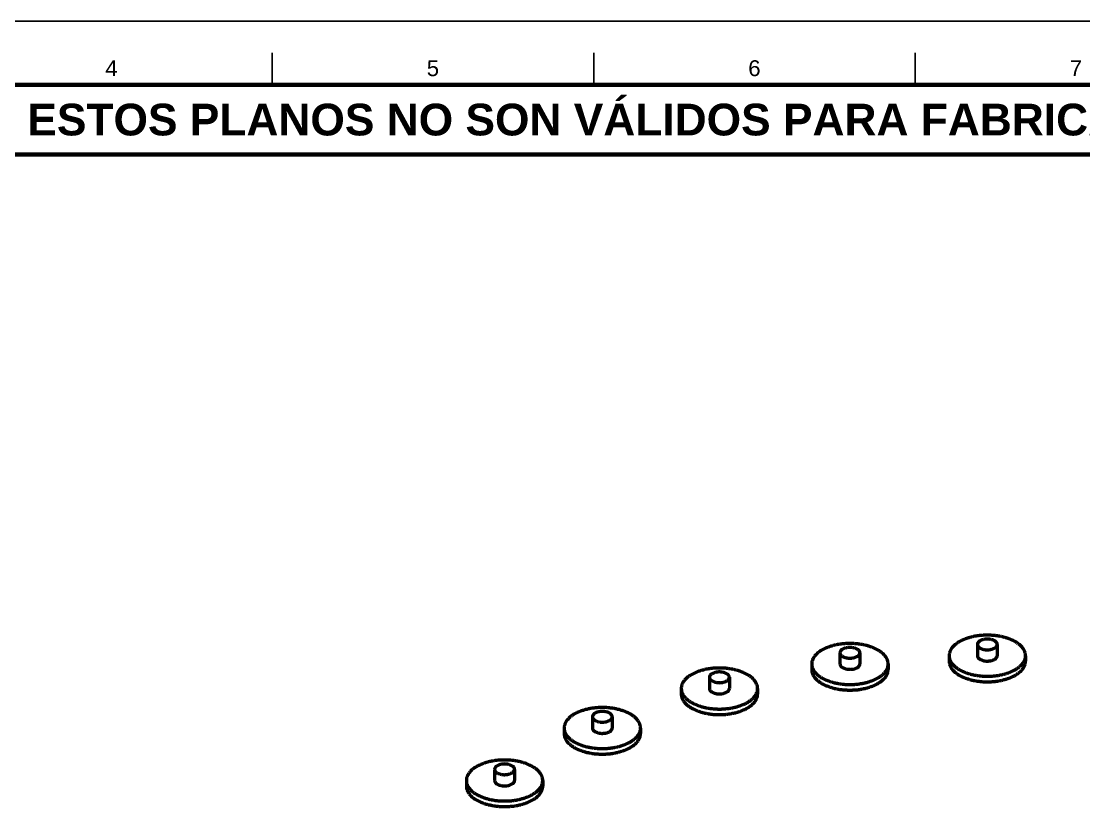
# Model space of a CAD drawing. Header units: millimetres. Extents: x 0 to 841, y 0 to 594.
# Drawn here: x 183.2 to 350.7, y 468.9 to 594 of the extents above; entities that cross this region are included whole.
import ezdxf
from ezdxf.enums import TextEntityAlignment as Align

# ---------------------------------------------------------------- set-up
doc = ezdxf.new("R2010")
doc.units = ezdxf.units.MM
for name, color, linetype, lineweight in [('FINA', 7, 'CONTINUOUS', 25), ('MARCO', 7, 'CONTINUOUS', 70), ('TXT', 7, 'CONTINUOUS', 25), ('VIS', 7, 'CONTINUOUS', 50)]:
    doc.layers.add(name, color=color, linetype=linetype, lineweight=lineweight)
doc.styles.add('STD', font='LiberationSans-Regular.ttf')
doc.styles.add('STDB', font='LiberationSans-Bold.ttf')

msp = doc.modelspace()

# ---------------------------------------------------------------- linework, layer by layer
at = {"layer": 'FINA'}
for p, q in [((222.75, 584), (222.75, 589)), ((273.44, 584), (273.44, 589)), ((324.12, 584), (324.12, 589))]:
    msp.add_line(p, q, dxfattribs=at)
msp.add_lwpolyline([(0, 0), (841, 0), (841, 594), (0, 594)], close=True, dxfattribs=at)
at = {"layer": 'MARCO'}
for points in [[(20, 10), (831, 10), (831, 584), (20, 584)], [(20, 573), (831, 573), (831, 584), (20, 584)]]:
    msp.add_lwpolyline(points, close=True, dxfattribs=at)
at = {"layer": 'VIS'}
for points in [[(319.86, 492.67), (319.85, 492.79), (319.84, 492.91), (319.82, 493.03), (319.79, 493.14), (319.75, 493.26), (319.71, 493.37), (319.66, 493.48), (319.61, 493.59), (319.54, 493.69), (319.48, 493.79), (319.41, 493.89), (319.33, 493.99), (319.25, 494.08), (319.17, 494.17), (319.08, 494.25), (318.99, 494.33), (318.9, 494.41), (318.81, 494.49), (318.71, 494.56), (318.61, 494.63), (318.52, 494.7), (318.41, 494.77), (318.31, 494.83), (318.21, 494.89), (318.1, 494.95), (317.99, 495), (317.89, 495.06), (317.78, 495.11), (317.67, 495.16), (317.56, 495.21), (317.44, 495.25), (317.33, 495.3), (317.22, 495.34), (317.1, 495.38), (316.99, 495.42), (316.87, 495.46), (316.76, 495.49), (316.64, 495.53), (316.53, 495.56), (316.41, 495.59), (316.29, 495.62), (316.17, 495.65), (316.06, 495.67), (315.94, 495.7), (315.82, 495.72), (315.7, 495.74), (315.58, 495.76), (315.46, 495.78), (315.34, 495.8), (315.22, 495.81), (315.1, 495.83), (314.98, 495.84), (314.86, 495.85), (314.74, 495.86), (314.62, 495.87), (314.5, 495.88), (314.38, 495.89), (314.26, 495.89), (314.14, 495.89), (314.02, 495.9), (313.9, 495.9), (313.78, 495.9), (313.66, 495.9), (313.53, 495.89), (313.41, 495.89), (313.29, 495.89), (313.17, 495.88), (313.05, 495.87), (312.93, 495.86), (312.81, 495.85), (312.69, 495.84), (312.57, 495.83), (312.45, 495.81), (312.33, 495.8), (312.21, 495.78), (312.09, 495.76), (311.97, 495.74), (311.85, 495.72), (311.74, 495.7), (311.62, 495.67), (311.5, 495.65), (311.38, 495.62), (311.26, 495.59), (311.15, 495.56), (311.03, 495.53), (310.91, 495.49), (310.8, 495.46), (310.68, 495.42), (310.57, 495.38), (310.46, 495.34), (310.34, 495.3), (310.23, 495.25), (310.12, 495.21), (310.01, 495.16), (309.9, 495.11), (309.79, 495.06), (309.68, 495), (309.57, 494.95), (309.47, 494.89), (309.36, 494.83), (309.26, 494.77), (309.16, 494.7), (309.06, 494.63), (308.96, 494.56), (308.86, 494.49), (308.77, 494.41), (308.68, 494.33), (308.59, 494.25), (308.5, 494.17), (308.42, 494.08), (308.34, 493.99), (308.27, 493.89), (308.2, 493.79), (308.13, 493.69), (308.07, 493.59), (308.01, 493.48), (307.96, 493.37), (307.92, 493.26), (307.88, 493.14), (307.85, 493.03), (307.83, 492.91), (307.82, 492.79), (307.82, 492.67)], [(341.52, 493.98), (341.52, 494.1), (341.5, 494.22), (341.48, 494.34), (341.45, 494.45), (341.42, 494.57), (341.37, 494.68), (341.32, 494.79), (341.27, 494.9), (341.21, 495), (341.14, 495.11), (341.07, 495.2), (340.99, 495.3), (340.92, 495.39), (340.83, 495.48), (340.75, 495.56), (340.66, 495.64), (340.57, 495.72), (340.47, 495.8), (340.38, 495.87), (340.28, 495.94), (340.18, 496.01), (340.08, 496.08), (339.97, 496.14), (339.87, 496.2), (339.76, 496.26), (339.66, 496.31), (339.55, 496.37), (339.44, 496.42), (339.33, 496.47), (339.22, 496.52), (339.11, 496.56), (338.99, 496.61), (338.88, 496.65), (338.77, 496.69), (338.65, 496.73), (338.54, 496.77), (338.42, 496.8), (338.31, 496.84), (338.19, 496.87), (338.07, 496.9), (337.96, 496.93), (337.84, 496.96), (337.72, 496.98), (337.6, 497.01), (337.48, 497.03), (337.36, 497.05), (337.24, 497.07), (337.13, 497.09), (337.01, 497.11), (336.89, 497.12), (336.77, 497.14), (336.65, 497.15), (336.53, 497.16), (336.41, 497.17), (336.28, 497.18), (336.16, 497.19), (336.04, 497.2), (335.92, 497.2), (335.8, 497.21), (335.68, 497.21), (335.56, 497.21), (335.44, 497.21), (335.32, 497.21), (335.2, 497.21), (335.08, 497.2), (334.96, 497.2), (334.84, 497.19), (334.72, 497.18), (334.59, 497.17), (334.47, 497.16), (334.35, 497.15), (334.23, 497.14), (334.11, 497.12), (333.99, 497.11), (333.87, 497.09), (333.76, 497.07), (333.64, 497.05), (333.52, 497.03), (333.4, 497.01), (333.28, 496.98), (333.16, 496.96), (333.04, 496.93), (332.93, 496.9), (332.81, 496.87), (332.69, 496.84), (332.58, 496.8), (332.46, 496.77), (332.35, 496.73), (332.23, 496.69), (332.12, 496.65), (332.01, 496.61), (331.89, 496.56), (331.78, 496.52), (331.67, 496.47), (331.56, 496.42), (331.45, 496.37), (331.34, 496.31), (331.24, 496.26), (331.13, 496.2), (331.03, 496.14), (330.92, 496.08), (330.82, 496.01), (330.72, 495.94), (330.62, 495.87), (330.53, 495.8), (330.43, 495.72), (330.34, 495.64), (330.25, 495.56), (330.17, 495.48), (330.08, 495.39), (330.01, 495.3), (329.93, 495.2), (329.86, 495.11), (329.79, 495), (329.73, 494.9), (329.68, 494.79), (329.63, 494.68), (329.58, 494.57), (329.55, 494.45), (329.52, 494.34), (329.5, 494.22), (329.48, 494.1), (329.48, 493.98)], [(337.07, 495.74), (337.05, 495.86), (337.01, 495.98), (336.94, 496.08), (336.86, 496.17), (336.77, 496.24), (336.67, 496.31), (336.56, 496.37), (336.45, 496.42), (336.33, 496.46), (336.22, 496.49), (336.1, 496.52), (335.98, 496.55), (335.86, 496.56), (335.74, 496.58), (335.62, 496.58), (335.5, 496.59), (335.38, 496.58), (335.26, 496.58), (335.14, 496.56), (335.02, 496.55), (334.9, 496.52), (334.78, 496.49), (334.67, 496.46), (334.55, 496.42), (334.44, 496.37), (334.33, 496.31), (334.23, 496.24), (334.14, 496.17), (334.06, 496.08), (333.99, 495.98), (333.95, 495.86), (333.93, 495.74)], [(315.41, 494.43), (315.39, 494.55), (315.35, 494.67), (315.28, 494.77), (315.2, 494.85), (315.1, 494.93), (315, 495), (314.9, 495.06), (314.78, 495.11), (314.67, 495.15), (314.56, 495.18), (314.44, 495.21), (314.32, 495.24), (314.2, 495.25), (314.08, 495.27), (313.96, 495.27), (313.84, 495.28), (313.72, 495.27), (313.59, 495.27), (313.47, 495.25), (313.35, 495.24), (313.24, 495.21), (313.12, 495.18), (313, 495.15), (312.89, 495.11), (312.78, 495.06), (312.67, 495), (312.57, 494.93), (312.48, 494.85), (312.39, 494.77), (312.33, 494.67), (312.28, 494.55), (312.27, 494.43)], [(312.27, 494.43), (312.28, 494.31), (312.33, 494.2), (312.4, 494.1), (312.48, 494.01), (312.58, 493.93), (312.68, 493.86), (312.79, 493.8), (312.91, 493.75), (313.02, 493.71), (313.14, 493.68), (313.26, 493.65), (313.38, 493.63), (313.5, 493.61), (313.63, 493.6), (313.75, 493.59), (313.87, 493.59), (314, 493.59), (314.12, 493.6), (314.24, 493.62), (314.36, 493.64), (314.49, 493.67), (314.6, 493.7), (314.72, 493.74), (314.84, 493.78), (314.95, 493.84)], [(312.27, 494.43), (312.27, 492.67)], [(314.95, 493.84), (315.06, 493.9), (315.17, 493.98), (315.26, 494.08), (315.34, 494.18), (315.39, 494.3), (315.41, 494.43)], [(315.41, 494.43), (315.41, 492.67)], [(333.93, 495.74), (333.95, 495.62), (333.99, 495.51), (334.06, 495.41), (334.15, 495.32), (334.24, 495.24), (334.35, 495.17), (334.46, 495.11), (334.57, 495.07), (334.69, 495.02), (334.8, 494.99), (334.92, 494.96), (335.05, 494.94), (335.17, 494.92), (335.29, 494.91), (335.41, 494.9), (335.54, 494.9), (335.66, 494.91), (335.78, 494.91), (335.91, 494.93), (336.03, 494.95), (336.15, 494.98), (336.27, 495.01), (336.38, 495.05), (336.5, 495.09), (336.61, 495.15)], [(333.93, 495.74), (333.93, 493.98)], [(336.61, 495.15), (336.72, 495.22), (336.83, 495.29), (336.92, 495.39), (337, 495.49), (337.05, 495.61), (337.07, 495.74)], [(337.07, 495.74), (337.07, 493.98)], [(307.82, 492.67), (307.82, 492.55), (307.83, 492.43), (307.85, 492.31), (307.88, 492.19), (307.92, 492.07), (307.96, 491.96), (308.01, 491.85), (308.07, 491.74), (308.13, 491.64), (308.2, 491.54), (308.27, 491.44), (308.34, 491.35), (308.42, 491.26), (308.5, 491.17), (308.59, 491.08), (308.68, 491), (308.77, 490.92), (308.86, 490.85), (308.96, 490.77), (309.06, 490.7), (309.16, 490.63), (309.26, 490.57), (309.36, 490.51), (309.47, 490.45), (309.57, 490.39), (309.68, 490.33), (309.79, 490.28), (309.89, 490.22), (310, 490.17), (310.12, 490.13), (310.23, 490.08), (310.34, 490.04), (310.45, 489.99), (310.57, 489.95), (310.68, 489.92), (310.8, 489.88), (310.91, 489.84), (311.03, 489.81), (311.14, 489.78), (311.26, 489.75), (311.38, 489.72), (311.5, 489.69), (311.61, 489.66), (311.73, 489.64), (311.85, 489.62), (311.97, 489.59), (312.09, 489.57), (312.21, 489.56), (312.33, 489.54), (312.45, 489.52), (312.57, 489.51), (312.69, 489.49), (312.81, 489.48), (312.93, 489.47), (313.05, 489.46), (313.17, 489.46), (313.29, 489.45), (313.41, 489.44), (313.53, 489.44), (313.65, 489.44), (313.77, 489.44), (313.89, 489.44), (314.01, 489.44), (314.13, 489.44), (314.25, 489.44), (314.37, 489.45), (314.5, 489.45), (314.62, 489.46), (314.74, 489.47), (314.86, 489.48), (314.98, 489.49), (315.1, 489.51), (315.22, 489.52), (315.34, 489.54), (315.46, 489.55), (315.57, 489.57), (315.69, 489.59), (315.81, 489.61), (315.93, 489.64), (316.05, 489.66), (316.17, 489.69), (316.29, 489.71), (316.4, 489.74), (316.52, 489.77), (316.64, 489.81), (316.75, 489.84), (316.87, 489.87), (316.98, 489.91), (317.1, 489.95), (317.21, 489.99), (317.32, 490.03), (317.44, 490.08), (317.55, 490.12), (317.66, 490.17), (317.77, 490.22), (317.88, 490.27), (317.99, 490.33), (318.09, 490.38)], [(307.82, 492.67), (307.82, 491.78)], [(312.27, 492.67), (312.28, 492.55), (312.33, 492.43), (312.4, 492.33), (312.48, 492.24), (312.58, 492.16), (312.68, 492.1), (312.79, 492.04), (312.91, 491.99), (313.02, 491.95), (313.14, 491.91), (313.26, 491.88), (313.38, 491.86), (313.5, 491.84), (313.63, 491.83), (313.75, 491.83), (313.87, 491.82), (314, 491.83), (314.12, 491.84), (314.24, 491.85), (314.36, 491.87), (314.49, 491.9), (314.6, 491.93), (314.72, 491.97), (314.84, 492.02), (314.95, 492.07)], [(314.95, 492.07), (315.06, 492.14), (315.17, 492.22), (315.26, 492.31), (315.34, 492.42), (315.39, 492.54), (315.41, 492.67)], [(318.09, 490.38), (318.2, 490.44), (318.3, 490.5), (318.41, 490.56), (318.51, 490.63), (318.61, 490.7), (318.71, 490.77), (318.8, 490.84), (318.9, 490.92), (318.99, 491), (319.08, 491.08), (319.17, 491.16), (319.25, 491.25), (319.33, 491.34), (319.4, 491.44), (319.48, 491.54), (319.54, 491.64), (319.6, 491.74), (319.66, 491.85), (319.71, 491.96), (319.75, 492.07), (319.79, 492.19), (319.82, 492.31), (319.84, 492.43), (319.85, 492.55), (319.86, 492.67)], [(319.86, 492.67), (319.86, 491.78)], [(329.48, 493.98), (329.48, 493.86), (329.5, 493.74), (329.52, 493.62), (329.55, 493.5), (329.58, 493.39), (329.63, 493.27), (329.68, 493.16), (329.73, 493.06), (329.79, 492.95), (329.86, 492.85), (329.93, 492.75), (330.01, 492.66), (330.08, 492.57), (330.17, 492.48), (330.25, 492.39), (330.34, 492.31), (330.43, 492.23), (330.53, 492.16), (330.62, 492.08), (330.72, 492.01), (330.82, 491.95), (330.92, 491.88), (331.02, 491.82), (331.13, 491.76), (331.23, 491.7), (331.34, 491.64), (331.45, 491.59), (331.56, 491.54), (331.67, 491.49), (331.78, 491.44), (331.89, 491.39), (332, 491.35), (332.12, 491.3), (332.23, 491.26), (332.34, 491.23), (332.46, 491.19), (332.57, 491.15), (332.69, 491.12), (332.81, 491.09), (332.92, 491.06), (333.04, 491.03), (333.16, 491), (333.28, 490.97), (333.39, 490.95), (333.51, 490.93), (333.63, 490.91), (333.75, 490.89), (333.87, 490.87), (333.99, 490.85), (334.11, 490.83), (334.23, 490.82), (334.35, 490.81), (334.47, 490.79), (334.59, 490.78), (334.71, 490.77), (334.83, 490.77), (334.95, 490.76), (335.07, 490.75), (335.19, 490.75), (335.31, 490.75), (335.43, 490.75), (335.56, 490.75), (335.68, 490.75), (335.8, 490.75), (335.92, 490.75), (336.04, 490.76), (336.16, 490.77), (336.28, 490.77), (336.4, 490.78), (336.52, 490.79), (336.64, 490.8), (336.76, 490.82), (336.88, 490.83), (337, 490.85), (337.12, 490.87), (337.24, 490.88), (337.36, 490.9), (337.48, 490.93), (337.59, 490.95), (337.71, 490.97), (337.83, 491), (337.95, 491.03), (338.07, 491.05), (338.18, 491.08), (338.3, 491.12), (338.42, 491.15), (338.53, 491.19), (338.65, 491.22), (338.76, 491.26), (338.87, 491.3), (338.99, 491.34), (339.1, 491.39), (339.21, 491.43), (339.32, 491.48), (339.43, 491.53), (339.54, 491.58), (339.65, 491.64), (339.76, 491.69)], [(329.48, 493.98), (329.48, 493.09)], [(329.48, 493.09), (329.48, 492.97), (329.5, 492.85), (329.52, 492.73), (329.55, 492.62), (329.58, 492.5), (329.63, 492.39), (329.68, 492.28), (329.73, 492.17), (329.79, 492.07), (329.86, 491.97), (329.93, 491.87), (330.01, 491.78), (330.08, 491.68), (330.17, 491.6), (330.25, 491.51), (330.34, 491.43), (330.43, 491.35), (330.53, 491.27), (330.62, 491.2), (330.72, 491.13), (330.82, 491.06), (330.92, 491), (331.02, 490.93), (331.13, 490.87), (331.23, 490.81), (331.34, 490.76), (331.45, 490.7), (331.56, 490.65), (331.67, 490.6), (331.78, 490.55), (331.89, 490.51), (332, 490.46), (332.12, 490.42), (332.23, 490.38), (332.34, 490.34), (332.46, 490.31), (332.57, 490.27), (332.69, 490.24), (332.81, 490.2), (332.92, 490.17), (333.04, 490.14), (333.16, 490.12), (333.28, 490.09), (333.39, 490.07), (333.51, 490.04), (333.63, 490.02), (333.75, 490), (333.87, 489.98), (333.99, 489.97), (334.11, 489.95), (334.23, 489.94), (334.35, 489.92), (334.47, 489.91), (334.59, 489.9), (334.71, 489.89), (334.83, 489.88), (334.95, 489.88), (335.07, 489.87), (335.19, 489.87), (335.31, 489.86), (335.43, 489.86), (335.56, 489.86), (335.68, 489.86), (335.8, 489.87), (335.92, 489.87), (336.04, 489.88), (336.16, 489.88), (336.28, 489.89), (336.4, 489.9), (336.52, 489.91), (336.64, 489.92), (336.76, 489.93), (336.88, 489.95), (337, 489.96), (337.12, 489.98), (337.24, 490), (337.36, 490.02), (337.48, 490.04), (337.59, 490.06), (337.71, 490.09), (337.83, 490.11), (337.95, 490.14), (338.07, 490.17), (338.18, 490.2), (338.3, 490.23), (338.42, 490.27), (338.53, 490.3), (338.65, 490.34), (338.76, 490.38), (338.87, 490.42), (338.99, 490.46), (339.1, 490.5), (339.21, 490.55), (339.32, 490.6), (339.43, 490.65), (339.54, 490.7), (339.65, 490.75), (339.76, 490.81)], [(333.93, 493.98), (333.95, 493.86), (333.99, 493.74), (334.06, 493.64), (334.15, 493.55), (334.24, 493.47), (334.35, 493.41), (334.46, 493.35), (334.57, 493.3), (334.69, 493.26), (334.8, 493.22), (334.92, 493.19), (335.05, 493.17), (335.17, 493.15), (335.29, 493.14), (335.41, 493.14), (335.54, 493.13), (335.66, 493.14), (335.78, 493.15), (335.91, 493.16), (336.03, 493.18), (336.15, 493.21), (336.27, 493.24), (336.38, 493.28), (336.5, 493.33), (336.61, 493.38)], [(336.61, 493.38), (336.72, 493.45), (336.83, 493.53), (336.92, 493.62), (337, 493.73), (337.05, 493.85), (337.07, 493.98)], [(339.76, 491.69), (339.86, 491.75), (339.97, 491.81), (340.07, 491.87), (340.17, 491.94), (340.27, 492.01), (340.37, 492.08), (340.47, 492.15), (340.56, 492.23), (340.65, 492.31), (340.74, 492.39), (340.83, 492.48), (340.91, 492.56), (340.99, 492.65), (341.07, 492.75), (341.14, 492.85), (341.21, 492.95), (341.27, 493.05), (341.32, 493.16), (341.37, 493.27), (341.42, 493.38), (341.45, 493.5), (341.48, 493.62), (341.5, 493.74), (341.52, 493.86), (341.52, 493.98)], [(339.76, 490.81), (339.86, 490.87), (339.97, 490.93), (340.07, 490.99), (340.17, 491.06), (340.27, 491.13), (340.37, 491.2), (340.47, 491.27), (340.56, 491.35), (340.65, 491.42), (340.74, 491.51), (340.83, 491.59), (340.91, 491.68), (340.99, 491.77), (341.07, 491.87), (341.14, 491.96), (341.21, 492.06), (341.27, 492.17), (341.32, 492.28), (341.37, 492.39), (341.42, 492.5), (341.45, 492.62), (341.48, 492.73), (341.5, 492.85), (341.52, 492.97), (341.52, 493.09)], [(341.52, 493.98), (341.52, 493.09)], [(299.28, 488.8), (299.27, 488.92), (299.26, 489.04), (299.24, 489.16), (299.21, 489.28), (299.18, 489.39), (299.13, 489.51), (299.08, 489.62), (299.03, 489.72), (298.97, 489.83), (298.9, 489.93), (298.83, 490.03), (298.75, 490.12), (298.67, 490.21), (298.59, 490.3), (298.51, 490.39), (298.42, 490.47), (298.33, 490.55), (298.23, 490.62), (298.14, 490.7), (298.04, 490.77), (297.94, 490.83), (297.84, 490.9), (297.73, 490.96), (297.63, 491.02), (297.52, 491.08), (297.42, 491.14), (297.31, 491.19), (297.2, 491.24), (297.09, 491.29), (296.98, 491.34), (296.87, 491.39), (296.75, 491.43), (296.64, 491.48), (296.53, 491.52), (296.41, 491.55), (296.3, 491.59), (296.18, 491.63), (296.07, 491.66), (295.95, 491.69), (295.83, 491.72), (295.71, 491.75), (295.6, 491.78), (295.48, 491.81), (295.36, 491.83), (295.24, 491.85), (295.12, 491.87), (295, 491.89), (294.88, 491.91), (294.77, 491.93), (294.65, 491.95), (294.53, 491.96), (294.41, 491.97), (294.29, 491.99), (294.16, 492), (294.04, 492.01), (293.92, 492.01), (293.8, 492.02), (293.68, 492.03), (293.56, 492.03), (293.44, 492.03), (293.32, 492.03), (293.2, 492.03), (293.08, 492.03), (292.96, 492.03), (292.84, 492.03), (292.72, 492.02), (292.6, 492.01), (292.47, 492.01), (292.35, 492), (292.23, 491.99), (292.11, 491.97), (291.99, 491.96), (291.87, 491.95), (291.75, 491.93), (291.63, 491.91), (291.51, 491.89), (291.4, 491.87), (291.28, 491.85), (291.16, 491.83), (291.04, 491.81), (290.92, 491.78), (290.8, 491.75), (290.69, 491.72), (290.57, 491.69), (290.45, 491.66), (290.34, 491.63), (290.22, 491.59), (290.11, 491.55), (289.99, 491.52), (289.88, 491.48), (289.77, 491.43), (289.65, 491.39), (289.54, 491.34), (289.43, 491.29), (289.32, 491.24), (289.21, 491.19), (289.1, 491.14), (289, 491.08), (288.89, 491.02), (288.79, 490.96), (288.68, 490.9), (288.58, 490.83), (288.48, 490.77), (288.38, 490.7), (288.29, 490.62), (288.19, 490.55), (288.1, 490.47), (288.01, 490.39), (287.93, 490.3), (287.84, 490.21), (287.77, 490.12), (287.69, 490.03), (287.62, 489.93), (287.55, 489.83), (287.49, 489.72), (287.44, 489.62), (287.39, 489.51), (287.34, 489.39), (287.31, 489.28), (287.28, 489.16), (287.26, 489.04), (287.24, 488.92), (287.24, 488.8)], [(294.83, 490.57), (294.81, 490.69), (294.77, 490.8), (294.7, 490.9), (294.62, 490.99), (294.53, 491.07), (294.42, 491.13), (294.32, 491.19), (294.21, 491.24), (294.09, 491.28), (293.98, 491.32), (293.86, 491.35), (293.74, 491.37), (293.62, 491.39), (293.5, 491.4), (293.38, 491.41), (293.26, 491.41), (293.14, 491.41), (293.02, 491.4), (292.9, 491.39), (292.78, 491.37), (292.66, 491.35), (292.54, 491.32), (292.42, 491.28), (292.31, 491.24), (292.2, 491.19), (292.09, 491.13), (291.99, 491.07), (291.9, 490.99), (291.82, 490.9), (291.75, 490.8), (291.71, 490.69), (291.69, 490.57)], [(307.82, 491.78), (307.82, 491.66), (307.83, 491.54), (307.85, 491.42), (307.88, 491.31), (307.92, 491.19), (307.96, 491.08), (308.01, 490.97), (308.07, 490.86), (308.13, 490.76), (308.2, 490.66), (308.27, 490.56), (308.34, 490.46), (308.42, 490.37), (308.5, 490.29), (308.59, 490.2), (308.68, 490.12), (308.77, 490.04), (308.86, 489.96), (308.96, 489.89), (309.06, 489.82), (309.16, 489.75), (309.26, 489.69), (309.36, 489.62), (309.47, 489.56), (309.57, 489.5), (309.68, 489.45), (309.79, 489.39), (309.89, 489.34), (310, 489.29), (310.12, 489.24), (310.23, 489.2), (310.34, 489.15), (310.45, 489.11), (310.57, 489.07), (310.68, 489.03), (310.8, 488.99), (310.91, 488.96), (311.03, 488.93), (311.14, 488.89), (311.26, 488.86), (311.38, 488.83), (311.5, 488.81), (311.61, 488.78), (311.73, 488.76), (311.85, 488.73), (311.97, 488.71), (312.09, 488.69), (312.21, 488.67), (312.33, 488.66), (312.45, 488.64), (312.57, 488.63), (312.69, 488.61), (312.81, 488.6), (312.93, 488.59), (313.05, 488.58), (313.17, 488.57), (313.29, 488.57), (313.41, 488.56), (313.53, 488.56), (313.65, 488.55), (313.77, 488.55), (313.89, 488.55), (314.01, 488.55), (314.13, 488.56), (314.25, 488.56), (314.37, 488.57), (314.5, 488.57), (314.62, 488.58), (314.74, 488.59), (314.86, 488.6), (314.98, 488.61), (315.1, 488.62), (315.22, 488.64), (315.34, 488.65), (315.46, 488.67), (315.57, 488.69), (315.69, 488.71), (315.81, 488.73), (315.93, 488.75), (316.05, 488.78), (316.17, 488.8), (316.29, 488.83), (316.4, 488.86), (316.52, 488.89), (316.64, 488.92), (316.75, 488.96), (316.87, 488.99), (316.98, 489.03), (317.1, 489.07), (317.21, 489.11), (317.32, 489.15), (317.44, 489.19), (317.55, 489.24), (317.66, 489.29), (317.77, 489.34), (317.88, 489.39), (317.99, 489.44), (318.09, 489.5)], [(318.09, 489.5), (318.2, 489.56), (318.3, 489.62), (318.41, 489.68), (318.51, 489.75), (318.61, 489.81), (318.71, 489.89), (318.8, 489.96), (318.9, 490.04), (318.99, 490.11), (319.08, 490.2), (319.17, 490.28), (319.25, 490.37), (319.33, 490.46), (319.4, 490.56), (319.48, 490.65), (319.54, 490.75), (319.6, 490.86), (319.66, 490.97), (319.71, 491.08), (319.75, 491.19), (319.79, 491.31), (319.82, 491.42), (319.84, 491.54), (319.85, 491.66), (319.86, 491.78)], [(291.69, 490.57), (291.71, 490.45), (291.75, 490.33), (291.82, 490.23), (291.91, 490.14), (292, 490.06), (292.11, 490), (292.22, 489.94), (292.33, 489.89), (292.44, 489.85), (292.56, 489.81), (292.68, 489.78), (292.8, 489.76), (292.93, 489.74), (293.05, 489.73), (293.17, 489.73), (293.3, 489.72), (293.42, 489.73), (293.54, 489.74), (293.67, 489.75), (293.79, 489.77), (293.91, 489.8), (294.03, 489.83), (294.14, 489.87), (294.26, 489.92), (294.37, 489.97)], [(291.69, 490.57), (291.69, 488.8)], [(294.37, 489.97), (294.48, 490.04), (294.59, 490.12), (294.68, 490.21), (294.76, 490.32), (294.81, 490.44), (294.83, 490.57)], [(294.83, 490.57), (294.83, 488.8)], [(287.24, 488.8), (287.24, 488.68), (287.26, 488.56), (287.28, 488.44), (287.31, 488.32), (287.34, 488.21), (287.39, 488.1), (287.43, 487.99), (287.49, 487.88), (287.55, 487.78), (287.62, 487.67), (287.69, 487.58), (287.76, 487.48), (287.84, 487.39), (287.93, 487.3), (288.01, 487.22), (288.1, 487.14), (288.19, 487.06), (288.29, 486.98), (288.38, 486.91), (288.48, 486.84), (288.58, 486.77), (288.68, 486.7), (288.78, 486.64), (288.89, 486.58), (288.99, 486.52), (289.1, 486.46), (289.21, 486.41), (289.32, 486.36), (289.43, 486.31), (289.54, 486.26), (289.65, 486.22), (289.76, 486.17), (289.88, 486.13), (289.99, 486.09), (290.1, 486.05), (290.22, 486.01), (290.33, 485.98), (290.45, 485.94), (290.57, 485.91), (290.68, 485.88), (290.8, 485.85), (290.92, 485.82), (291.04, 485.8), (291.15, 485.77), (291.27, 485.75), (291.39, 485.73), (291.51, 485.71), (291.63, 485.69), (291.75, 485.67), (291.87, 485.66), (291.99, 485.64), (292.11, 485.63), (292.23, 485.62), (292.35, 485.61), (292.47, 485.6), (292.59, 485.59), (292.71, 485.58), (292.83, 485.58), (292.95, 485.57), (293.07, 485.57), (293.19, 485.57), (293.31, 485.57), (293.44, 485.57), (293.56, 485.57), (293.68, 485.58), (293.8, 485.58), (293.92, 485.59), (294.04, 485.6), (294.16, 485.61), (294.28, 485.62), (294.4, 485.63), (294.52, 485.64), (294.64, 485.66), (294.76, 485.67), (294.88, 485.69), (295, 485.71), (295.12, 485.73), (295.24, 485.75), (295.35, 485.77), (295.47, 485.8), (295.59, 485.82), (295.71, 485.85), (295.83, 485.88), (295.94, 485.91), (296.06, 485.94), (296.17, 485.97), (296.29, 486.01), (296.41, 486.05), (296.52, 486.08), (296.63, 486.13), (296.75, 486.17), (296.86, 486.21), (296.97, 486.26), (297.08, 486.3), (297.19, 486.35), (297.3, 486.41), (297.41, 486.46), (297.52, 486.52)], [(287.24, 488.8), (287.24, 487.92)], [(287.24, 487.92), (287.24, 487.8), (287.26, 487.68), (287.28, 487.56), (287.31, 487.44), (287.34, 487.33), (287.39, 487.21), (287.43, 487.1), (287.49, 487), (287.55, 486.89), (287.62, 486.79), (287.69, 486.69), (287.76, 486.6), (287.84, 486.51), (287.93, 486.42), (288.01, 486.33), (288.1, 486.25), (288.19, 486.17), (288.29, 486.1), (288.38, 486.02), (288.48, 485.95), (288.58, 485.89), (288.68, 485.82), (288.78, 485.76), (288.89, 485.7), (288.99, 485.64), (289.1, 485.58), (289.21, 485.53), (289.32, 485.48), (289.43, 485.43), (289.54, 485.38), (289.65, 485.33), (289.76, 485.29), (289.88, 485.25), (289.99, 485.21), (290.1, 485.17), (290.22, 485.13), (290.33, 485.09), (290.45, 485.06), (290.57, 485.03), (290.68, 485), (290.8, 484.97), (290.92, 484.94), (291.04, 484.92), (291.15, 484.89), (291.27, 484.87), (291.39, 484.85), (291.51, 484.83), (291.63, 484.81), (291.75, 484.79), (291.87, 484.77), (291.99, 484.76), (292.11, 484.75), (292.23, 484.73), (292.35, 484.72), (292.47, 484.71), (292.59, 484.71), (292.71, 484.7), (292.83, 484.69), (292.95, 484.69), (293.07, 484.69), (293.19, 484.69), (293.31, 484.69), (293.44, 484.69), (293.56, 484.69), (293.68, 484.69), (293.8, 484.7), (293.92, 484.71), (294.04, 484.71), (294.16, 484.72), (294.28, 484.73), (294.4, 484.74), (294.52, 484.76), (294.64, 484.77), (294.76, 484.79), (294.88, 484.81), (295, 484.82), (295.12, 484.84), (295.24, 484.87), (295.35, 484.89), (295.47, 484.91), (295.59, 484.94), (295.71, 484.97), (295.83, 484.99), (295.94, 485.03), (296.06, 485.06), (296.17, 485.09), (296.29, 485.13), (296.41, 485.16), (296.52, 485.2), (296.63, 485.24), (296.75, 485.28), (296.86, 485.33), (296.97, 485.37), (297.08, 485.42), (297.19, 485.47), (297.3, 485.52), (297.41, 485.58), (297.52, 485.63)], [(291.69, 488.8), (291.71, 488.68), (291.75, 488.57), (291.82, 488.46), (291.91, 488.37), (292, 488.3), (292.11, 488.23), (292.22, 488.17), (292.33, 488.12), (292.44, 488.08), (292.56, 488.05), (292.68, 488.02), (292.8, 487.99), (292.93, 487.98), (293.05, 487.97), (293.17, 487.96), (293.3, 487.96), (293.42, 487.96), (293.54, 487.97), (293.67, 487.99), (293.79, 488.01), (293.91, 488.03), (294.03, 488.07), (294.14, 488.1), (294.26, 488.15), (294.37, 488.21)], [(294.37, 488.21), (294.48, 488.27), (294.59, 488.35), (294.68, 488.44), (294.76, 488.55), (294.81, 488.67), (294.83, 488.8)], [(297.52, 486.52), (297.62, 486.57), (297.73, 486.64), (297.83, 486.7), (297.93, 486.76), (298.03, 486.83), (298.13, 486.9), (298.23, 486.98), (298.32, 487.05), (298.41, 487.13), (298.5, 487.21), (298.59, 487.3), (298.67, 487.39), (298.75, 487.48), (298.83, 487.57), (298.9, 487.67), (298.97, 487.77), (299.03, 487.88), (299.08, 487.98), (299.13, 488.09), (299.18, 488.21), (299.21, 488.32), (299.24, 488.44), (299.26, 488.56), (299.27, 488.68), (299.28, 488.8)], [(297.52, 485.63), (297.62, 485.69), (297.73, 485.75), (297.83, 485.82), (297.93, 485.88), (298.03, 485.95), (298.13, 486.02), (298.23, 486.09), (298.32, 486.17), (298.41, 486.25), (298.5, 486.33), (298.59, 486.42), (298.67, 486.5), (298.75, 486.6), (298.83, 486.69), (298.9, 486.79), (298.97, 486.89), (299.03, 486.99), (299.08, 487.1), (299.13, 487.21), (299.18, 487.32), (299.21, 487.44), (299.24, 487.56), (299.26, 487.68), (299.27, 487.8), (299.28, 487.92)], [(299.28, 488.8), (299.28, 487.92)], [(280.82, 482.57), (280.82, 482.69), (280.8, 482.82), (280.78, 482.93), (280.75, 483.05), (280.72, 483.17), (280.67, 483.28), (280.62, 483.39), (280.57, 483.5), (280.51, 483.6), (280.44, 483.7), (280.37, 483.8), (280.29, 483.89), (280.22, 483.99), (280.13, 484.07), (280.05, 484.16), (279.96, 484.24), (279.87, 484.32), (279.77, 484.4), (279.68, 484.47), (279.58, 484.54), (279.48, 484.61), (279.38, 484.67), (279.27, 484.74), (279.17, 484.8), (279.06, 484.86), (278.96, 484.91), (278.85, 484.97), (278.74, 485.02), (278.63, 485.07), (278.52, 485.12), (278.41, 485.16), (278.29, 485.21), (278.18, 485.25), (278.07, 485.29), (277.95, 485.33), (277.84, 485.36), (277.72, 485.4), (277.61, 485.43), (277.49, 485.47), (277.37, 485.5), (277.26, 485.52), (277.14, 485.55), (277.02, 485.58), (276.9, 485.6), (276.78, 485.63), (276.66, 485.65), (276.55, 485.67), (276.43, 485.69), (276.31, 485.7), (276.19, 485.72), (276.07, 485.73), (275.95, 485.75), (275.83, 485.76), (275.71, 485.77), (275.59, 485.78), (275.46, 485.79), (275.34, 485.79), (275.22, 485.8), (275.1, 485.8), (274.98, 485.8), (274.86, 485.81), (274.74, 485.81), (274.62, 485.8), (274.5, 485.8), (274.38, 485.8), (274.26, 485.79), (274.14, 485.79), (274.02, 485.78), (273.9, 485.77), (273.77, 485.76), (273.65, 485.75), (273.53, 485.73), (273.41, 485.72), (273.29, 485.7), (273.18, 485.69), (273.06, 485.67), (272.94, 485.65), (272.82, 485.63), (272.7, 485.6), (272.58, 485.58), (272.46, 485.55), (272.35, 485.52), (272.23, 485.5), (272.11, 485.47), (271.99, 485.43), (271.88, 485.4), (271.76, 485.36), (271.65, 485.33), (271.53, 485.29), (271.42, 485.25), (271.31, 485.21), (271.19, 485.16), (271.08, 485.12), (270.97, 485.07), (270.86, 485.02), (270.75, 484.97), (270.64, 484.91), (270.54, 484.86), (270.43, 484.8), (270.33, 484.74), (270.22, 484.67), (270.12, 484.61), (270.02, 484.54), (269.92, 484.47), (269.83, 484.4), (269.73, 484.32), (269.64, 484.24), (269.55, 484.16), (269.47, 484.07), (269.39, 483.99), (269.31, 483.89), (269.23, 483.8), (269.16, 483.7), (269.09, 483.6), (269.03, 483.5), (268.98, 483.39), (268.93, 483.28), (268.88, 483.17), (268.85, 483.05), (268.82, 482.93), (268.8, 482.82), (268.79, 482.69), (268.78, 482.57)], [(276.37, 484.34), (276.35, 484.46), (276.31, 484.57), (276.24, 484.67), (276.16, 484.76), (276.07, 484.84), (275.97, 484.91), (275.86, 484.96), (275.75, 485.01), (275.64, 485.05), (275.52, 485.09), (275.4, 485.12), (275.28, 485.14), (275.16, 485.16), (275.04, 485.17), (274.92, 485.18), (274.8, 485.18), (274.68, 485.18), (274.56, 485.17), (274.44, 485.16), (274.32, 485.14), (274.2, 485.12), (274.08, 485.09), (273.97, 485.05), (273.85, 485.01), (273.74, 484.96), (273.64, 484.91), (273.53, 484.84), (273.44, 484.76), (273.36, 484.67), (273.29, 484.57), (273.25, 484.46), (273.23, 484.34)], [(273.23, 484.34), (273.25, 484.22), (273.29, 484.1), (273.36, 484), (273.45, 483.91), (273.54, 483.84), (273.65, 483.77), (273.76, 483.71), (273.87, 483.66), (273.99, 483.62), (274.1, 483.58), (274.22, 483.56), (274.35, 483.53), (274.47, 483.52), (274.59, 483.5), (274.71, 483.5), (274.84, 483.5), (274.96, 483.5), (275.08, 483.51), (275.21, 483.53), (275.33, 483.55), (275.45, 483.57), (275.57, 483.61), (275.69, 483.64), (275.8, 483.69), (275.91, 483.74)], [(273.23, 484.34), (273.23, 482.57)], [(275.91, 483.74), (276.02, 483.81), (276.13, 483.89), (276.22, 483.98), (276.3, 484.09), (276.35, 484.21), (276.37, 484.34)], [(276.37, 484.34), (276.37, 482.57)], [(268.78, 482.57), (268.79, 482.45), (268.8, 482.33), (268.82, 482.21), (268.85, 482.1), (268.88, 481.98), (268.93, 481.87), (268.98, 481.76), (269.03, 481.65), (269.09, 481.55), (269.16, 481.45), (269.23, 481.35), (269.31, 481.26), (269.38, 481.16), (269.47, 481.08), (269.55, 480.99), (269.64, 480.91), (269.73, 480.83), (269.83, 480.75), (269.92, 480.68), (270.02, 480.61), (270.12, 480.54), (270.22, 480.48), (270.32, 480.41), (270.43, 480.35), (270.53, 480.29), (270.64, 480.24), (270.75, 480.18), (270.86, 480.13), (270.97, 480.08), (271.08, 480.03), (271.19, 479.99), (271.3, 479.94), (271.42, 479.9), (271.53, 479.86), (271.64, 479.82), (271.76, 479.79), (271.88, 479.75), (271.99, 479.72), (272.11, 479.68), (272.22, 479.65), (272.34, 479.62), (272.46, 479.6), (272.58, 479.57), (272.7, 479.55), (272.81, 479.52), (272.93, 479.5), (273.05, 479.48), (273.17, 479.46), (273.29, 479.45), (273.41, 479.43), (273.53, 479.42), (273.65, 479.4), (273.77, 479.39), (273.89, 479.38), (274.01, 479.37), (274.13, 479.36), (274.25, 479.36), (274.37, 479.35), (274.49, 479.35), (274.61, 479.34), (274.73, 479.34), (274.86, 479.34), (274.98, 479.34), (275.1, 479.35), (275.22, 479.35), (275.34, 479.36), (275.46, 479.36), (275.58, 479.37), (275.7, 479.38), (275.82, 479.39), (275.94, 479.4), (276.06, 479.41), (276.18, 479.43), (276.3, 479.44), (276.42, 479.46), (276.54, 479.48), (276.66, 479.5), (276.78, 479.52), (276.9, 479.54), (277.01, 479.57), (277.13, 479.59), (277.25, 479.62), (277.37, 479.65), (277.48, 479.68), (277.6, 479.71), (277.72, 479.75), (277.83, 479.78), (277.95, 479.82), (278.06, 479.86), (278.17, 479.9), (278.29, 479.94), (278.4, 479.98), (278.51, 480.03), (278.62, 480.08), (278.73, 480.13), (278.84, 480.18), (278.95, 480.23), (279.06, 480.29)], [(268.78, 482.57), (268.78, 481.69)], [(273.23, 482.57), (273.25, 482.45), (273.29, 482.34), (273.36, 482.24), (273.45, 482.15), (273.54, 482.07), (273.65, 482), (273.76, 481.94), (273.87, 481.9), (273.99, 481.85), (274.1, 481.82), (274.22, 481.79), (274.35, 481.77), (274.47, 481.75), (274.59, 481.74), (274.71, 481.73), (274.84, 481.73), (274.96, 481.74), (275.08, 481.74), (275.21, 481.76), (275.33, 481.78), (275.45, 481.81), (275.57, 481.84), (275.69, 481.88), (275.8, 481.92), (275.91, 481.98)], [(275.91, 481.98), (276.02, 482.05), (276.13, 482.12), (276.22, 482.22), (276.3, 482.32), (276.35, 482.44), (276.37, 482.57)], [(279.06, 480.29), (279.16, 480.35), (279.27, 480.41), (279.37, 480.47), (279.47, 480.54), (279.57, 480.6), (279.67, 480.68), (279.77, 480.75), (279.86, 480.83), (279.95, 480.9), (280.04, 480.99), (280.13, 481.07), (280.21, 481.16), (280.29, 481.25), (280.37, 481.35), (280.44, 481.44), (280.51, 481.54), (280.57, 481.65), (280.62, 481.76), (280.67, 481.87), (280.72, 481.98), (280.75, 482.1), (280.78, 482.21), (280.8, 482.33), (280.82, 482.45), (280.82, 482.57)], [(280.82, 482.57), (280.82, 481.69)], [(268.78, 481.69), (268.79, 481.57), (268.8, 481.45), (268.82, 481.33), (268.85, 481.21), (268.88, 481.1), (268.93, 480.99), (268.98, 480.88), (269.03, 480.77), (269.09, 480.66), (269.16, 480.56), (269.23, 480.47), (269.31, 480.37), (269.38, 480.28), (269.47, 480.19), (269.55, 480.11), (269.64, 480.03), (269.73, 479.95), (269.83, 479.87), (269.92, 479.8), (270.02, 479.73), (270.12, 479.66), (270.22, 479.59), (270.32, 479.53), (270.43, 479.47), (270.53, 479.41), (270.64, 479.35), (270.75, 479.3), (270.86, 479.25), (270.97, 479.2), (271.08, 479.15), (271.19, 479.1), (271.3, 479.06), (271.42, 479.02), (271.53, 478.98), (271.64, 478.94), (271.76, 478.9), (271.88, 478.87), (271.99, 478.83), (272.11, 478.8), (272.22, 478.77), (272.34, 478.74), (272.46, 478.71), (272.58, 478.69), (272.7, 478.66), (272.81, 478.64), (272.93, 478.62), (273.05, 478.6), (273.17, 478.58), (273.29, 478.56), (273.41, 478.55), (273.53, 478.53), (273.65, 478.52), (273.77, 478.51), (273.89, 478.5), (274.01, 478.49), (274.13, 478.48), (274.25, 478.47), (274.37, 478.47), (274.49, 478.46), (274.61, 478.46), (274.73, 478.46), (274.86, 478.46), (274.98, 478.46), (275.1, 478.46), (275.22, 478.47), (275.34, 478.47), (275.46, 478.48), (275.58, 478.49), (275.7, 478.5), (275.82, 478.51), (275.94, 478.52), (276.06, 478.53), (276.18, 478.55), (276.3, 478.56), (276.42, 478.58), (276.54, 478.6), (276.66, 478.62), (276.78, 478.64), (276.9, 478.66), (277.01, 478.69), (277.13, 478.71), (277.25, 478.74), (277.37, 478.77), (277.48, 478.8), (277.6, 478.83), (277.72, 478.86), (277.83, 478.9), (277.95, 478.94), (278.06, 478.97), (278.17, 479.01), (278.29, 479.06), (278.4, 479.1), (278.51, 479.15), (278.62, 479.19), (278.73, 479.24), (278.84, 479.3), (278.95, 479.35), (279.06, 479.41)], [(279.06, 479.41), (279.16, 479.46), (279.27, 479.53), (279.37, 479.59), (279.47, 479.65), (279.57, 479.72), (279.67, 479.79), (279.77, 479.87), (279.86, 479.94), (279.95, 480.02), (280.04, 480.1), (280.13, 480.19), (280.21, 480.28), (280.29, 480.37), (280.37, 480.46), (280.44, 480.56), (280.51, 480.66), (280.57, 480.77), (280.62, 480.87), (280.67, 480.98), (280.72, 481.1), (280.75, 481.21), (280.78, 481.33), (280.8, 481.45), (280.82, 481.57), (280.82, 481.69)], [(265.4, 474.3), (265.4, 474.42), (265.39, 474.54), (265.37, 474.66), (265.34, 474.78), (265.3, 474.89), (265.26, 475), (265.21, 475.11), (265.15, 475.22), (265.09, 475.32), (265.03, 475.43), (264.95, 475.52), (264.88, 475.62), (264.8, 475.71), (264.72, 475.8), (264.63, 475.88), (264.54, 475.96), (264.45, 476.04), (264.36, 476.12), (264.26, 476.19), (264.16, 476.26), (264.06, 476.33), (263.96, 476.4), (263.86, 476.46), (263.75, 476.52), (263.65, 476.58), (263.54, 476.64), (263.43, 476.69), (263.32, 476.74), (263.21, 476.79), (263.1, 476.84), (262.99, 476.89), (262.88, 476.93), (262.77, 476.97), (262.65, 477.01), (262.54, 477.05), (262.42, 477.09), (262.31, 477.12), (262.19, 477.16), (262.07, 477.19), (261.96, 477.22), (261.84, 477.25), (261.72, 477.28), (261.61, 477.3), (261.49, 477.33), (261.37, 477.35), (261.25, 477.37), (261.13, 477.39), (261.01, 477.41), (260.89, 477.43), (260.77, 477.44), (260.65, 477.46), (260.53, 477.47), (260.41, 477.48), (260.29, 477.49), (260.17, 477.5), (260.05, 477.51), (259.93, 477.52), (259.81, 477.52), (259.69, 477.53), (259.57, 477.53), (259.45, 477.53), (259.32, 477.53), (259.2, 477.53), (259.08, 477.53), (258.96, 477.52), (258.84, 477.52), (258.72, 477.51), (258.6, 477.5), (258.48, 477.49), (258.36, 477.48), (258.24, 477.47), (258.12, 477.46), (258, 477.44), (257.88, 477.43), (257.76, 477.41), (257.64, 477.39), (257.52, 477.37), (257.4, 477.35), (257.28, 477.33), (257.17, 477.3), (257.05, 477.28), (256.93, 477.25), (256.81, 477.22), (256.7, 477.19), (256.58, 477.16), (256.46, 477.12), (256.35, 477.09), (256.23, 477.05), (256.12, 477.01), (256, 476.97), (255.89, 476.93), (255.78, 476.89), (255.67, 476.84), (255.56, 476.79), (255.45, 476.74), (255.34, 476.69), (255.23, 476.64), (255.12, 476.58), (255.02, 476.52), (254.91, 476.46), (254.81, 476.4), (254.71, 476.33), (254.61, 476.26), (254.51, 476.19), (254.41, 476.12), (254.32, 476.04), (254.23, 475.96), (254.14, 475.88), (254.05, 475.8), (253.97, 475.71), (253.89, 475.62), (253.82, 475.52), (253.74, 475.43), (253.68, 475.32), (253.62, 475.22), (253.56, 475.11), (253.51, 475), (253.47, 474.89), (253.43, 474.78), (253.4, 474.66), (253.38, 474.54), (253.37, 474.42), (253.37, 474.3)], [(260.96, 476.06), (260.94, 476.18), (260.89, 476.3), (260.83, 476.4), (260.75, 476.49), (260.65, 476.56), (260.55, 476.63), (260.44, 476.69), (260.33, 476.74), (260.22, 476.78), (260.1, 476.81), (259.99, 476.84), (259.87, 476.87), (259.75, 476.88), (259.63, 476.9), (259.51, 476.9), (259.39, 476.91), (259.26, 476.9), (259.14, 476.9), (259.02, 476.88), (258.9, 476.87), (258.78, 476.84), (258.67, 476.81), (258.55, 476.78), (258.44, 476.74), (258.33, 476.69), (258.22, 476.63), (258.12, 476.56), (258.03, 476.49), (257.94, 476.4), (257.88, 476.3), (257.83, 476.18), (257.82, 476.06)], [(257.82, 476.06), (257.83, 475.94), (257.88, 475.83), (257.95, 475.73), (258.03, 475.64), (258.13, 475.56), (258.23, 475.49), (258.34, 475.43), (258.45, 475.39), (258.57, 475.34), (258.69, 475.31), (258.81, 475.28), (258.93, 475.26), (259.05, 475.24), (259.18, 475.23), (259.3, 475.22), (259.42, 475.22), (259.55, 475.23), (259.67, 475.23), (259.79, 475.25), (259.91, 475.27), (260.03, 475.3), (260.15, 475.33), (260.27, 475.37), (260.38, 475.41), (260.5, 475.47)], [(257.82, 476.06), (257.82, 474.3)], [(260.5, 475.47), (260.61, 475.54), (260.71, 475.61), (260.81, 475.71), (260.88, 475.81), (260.94, 475.93), (260.96, 476.06)], [(260.96, 476.06), (260.96, 474.3)], [(253.37, 474.3), (253.37, 474.18), (253.38, 474.06), (253.4, 473.94), (253.43, 473.82), (253.47, 473.71), (253.51, 473.59), (253.56, 473.48), (253.62, 473.38), (253.68, 473.27), (253.74, 473.17), (253.82, 473.07), (253.89, 472.98), (253.97, 472.89), (254.05, 472.8), (254.14, 472.71), (254.23, 472.63), (254.32, 472.55), (254.41, 472.48), (254.51, 472.4), (254.61, 472.33), (254.71, 472.27), (254.81, 472.2), (254.91, 472.14), (255.01, 472.08), (255.12, 472.02), (255.23, 471.96), (255.33, 471.91), (255.44, 471.86), (255.55, 471.81), (255.66, 471.76), (255.78, 471.71), (255.89, 471.67), (256, 471.63), (256.12, 471.58), (256.23, 471.55), (256.34, 471.51), (256.46, 471.47), (256.58, 471.44), (256.69, 471.41), (256.81, 471.38), (256.93, 471.35), (257.04, 471.32), (257.16, 471.29), (257.28, 471.27), (257.4, 471.25), (257.52, 471.23), (257.64, 471.21), (257.76, 471.19), (257.88, 471.17), (257.99, 471.15), (258.11, 471.14), (258.23, 471.13), (258.36, 471.11), (258.48, 471.1), (258.6, 471.09), (258.72, 471.09), (258.84, 471.08), (258.96, 471.07), (259.08, 471.07), (259.2, 471.07), (259.32, 471.07), (259.44, 471.07), (259.56, 471.07), (259.68, 471.07), (259.8, 471.07), (259.92, 471.08), (260.04, 471.09), (260.16, 471.09), (260.28, 471.1), (260.4, 471.11), (260.53, 471.12), (260.65, 471.14), (260.76, 471.15), (260.88, 471.17), (261, 471.19), (261.12, 471.2), (261.24, 471.22), (261.36, 471.25), (261.48, 471.27), (261.6, 471.29), (261.72, 471.32), (261.83, 471.35), (261.95, 471.37), (262.07, 471.4), (262.18, 471.44), (262.3, 471.47), (262.42, 471.51), (262.53, 471.54), (262.65, 471.58), (262.76, 471.62), (262.87, 471.66), (262.98, 471.71), (263.1, 471.75), (263.21, 471.8), (263.32, 471.85), (263.43, 471.9), (263.53, 471.96), (263.64, 472.01)], [(253.37, 474.3), (253.37, 473.41)], [(257.82, 474.3), (257.83, 474.18), (257.88, 474.06), (257.95, 473.96), (258.03, 473.87), (258.13, 473.79), (258.23, 473.73), (258.34, 473.67), (258.45, 473.62), (258.57, 473.58), (258.69, 473.54), (258.81, 473.51), (258.93, 473.49), (259.05, 473.47), (259.18, 473.46), (259.3, 473.46), (259.42, 473.45), (259.55, 473.46), (259.67, 473.47), (259.79, 473.48), (259.91, 473.5), (260.03, 473.53), (260.15, 473.56), (260.27, 473.6), (260.38, 473.65), (260.5, 473.7)], [(260.5, 473.7), (260.61, 473.77), (260.71, 473.85), (260.81, 473.94), (260.88, 474.05), (260.94, 474.17), (260.96, 474.3)], [(263.64, 472.01), (263.75, 472.07), (263.85, 472.13), (263.96, 472.19), (264.06, 472.26), (264.16, 472.33), (264.26, 472.4), (264.35, 472.47), (264.45, 472.55), (264.54, 472.63), (264.63, 472.71), (264.71, 472.8), (264.8, 472.88), (264.88, 472.97), (264.95, 473.07), (265.02, 473.17), (265.09, 473.27), (265.15, 473.37), (265.21, 473.48), (265.26, 473.59), (265.3, 473.7), (265.34, 473.82), (265.37, 473.94), (265.39, 474.06), (265.4, 474.18), (265.4, 474.3)], [(265.4, 474.3), (265.4, 473.41)], [(253.37, 473.41), (253.37, 473.29), (253.38, 473.17), (253.4, 473.05), (253.43, 472.94), (253.47, 472.82), (253.51, 472.71), (253.56, 472.6), (253.62, 472.49), (253.68, 472.39), (253.74, 472.29), (253.82, 472.19), (253.89, 472.1), (253.97, 472), (254.05, 471.92), (254.14, 471.83), (254.23, 471.75), (254.32, 471.67), (254.41, 471.59), (254.51, 471.52), (254.61, 471.45), (254.71, 471.38), (254.81, 471.32), (254.91, 471.25), (255.01, 471.19), (255.12, 471.13), (255.23, 471.08), (255.33, 471.02), (255.44, 470.97), (255.55, 470.92), (255.66, 470.87), (255.78, 470.83), (255.89, 470.78), (256, 470.74), (256.12, 470.7), (256.23, 470.66), (256.34, 470.63), (256.46, 470.59), (256.58, 470.56), (256.69, 470.52), (256.81, 470.49), (256.93, 470.46), (257.04, 470.44), (257.16, 470.41), (257.28, 470.39), (257.4, 470.36), (257.52, 470.34), (257.64, 470.32), (257.76, 470.3), (257.88, 470.29), (257.99, 470.27), (258.11, 470.26), (258.23, 470.24), (258.36, 470.23), (258.48, 470.22), (258.6, 470.21), (258.72, 470.2), (258.84, 470.2), (258.96, 470.19), (259.08, 470.19), (259.2, 470.18), (259.32, 470.18), (259.44, 470.18), (259.56, 470.18), (259.68, 470.19), (259.8, 470.19), (259.92, 470.2), (260.04, 470.2), (260.16, 470.21), (260.28, 470.22), (260.4, 470.23), (260.53, 470.24), (260.65, 470.25), (260.76, 470.27), (260.88, 470.28), (261, 470.3), (261.12, 470.32), (261.24, 470.34), (261.36, 470.36), (261.48, 470.38), (261.6, 470.41), (261.72, 470.44), (261.83, 470.46), (261.95, 470.49), (262.07, 470.52), (262.18, 470.55), (262.3, 470.59), (262.42, 470.62), (262.53, 470.66), (262.65, 470.7), (262.76, 470.74), (262.87, 470.78), (262.98, 470.82), (263.1, 470.87), (263.21, 470.92), (263.32, 470.97), (263.43, 471.02), (263.53, 471.07), (263.64, 471.13)], [(263.64, 471.13), (263.75, 471.19), (263.85, 471.25), (263.96, 471.31), (264.06, 471.38), (264.16, 471.45), (264.26, 471.52), (264.35, 471.59), (264.45, 471.67), (264.54, 471.74), (264.63, 471.83), (264.71, 471.91), (264.8, 472), (264.88, 472.09), (264.95, 472.19), (265.02, 472.28), (265.09, 472.39), (265.15, 472.49), (265.21, 472.6), (265.26, 472.71), (265.3, 472.82), (265.34, 472.94), (265.37, 473.05), (265.39, 473.17), (265.4, 473.29), (265.4, 473.41)]]:
    msp.add_lwpolyline(points, dxfattribs=at)

# ---------------------------------------------------------------- texts
at = {"layer": 'TXT'}
for s, height, style, p in [('4', 2.5, 'STD', (197.41, 586.6)), ('5', 2.5, 'STD', (248.09, 586.6)), ('6', 2.5, 'STD', (298.78, 586.6)), ('7', 2.5, 'STD', (349.47, 586.6)), ('ESTOS PLANOS NO SON VÁLIDOS PARA FABRICACIÓN HASTA SU REVISIÓN Y APROBACIÓN POR UN INGENIERO CALCULISTA HABILITADO.', 5, 'STDB', (425.5, 578.5))]:
    msp.add_text(s, height=height, dxfattribs=dict(at, style=style)).set_placement(p, align=Align.MIDDLE_CENTER)

doc.saveas('drawing.dxf')
